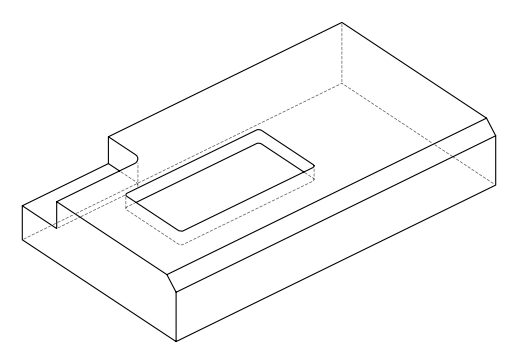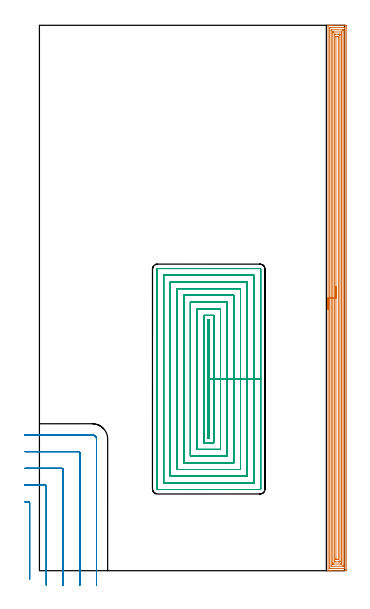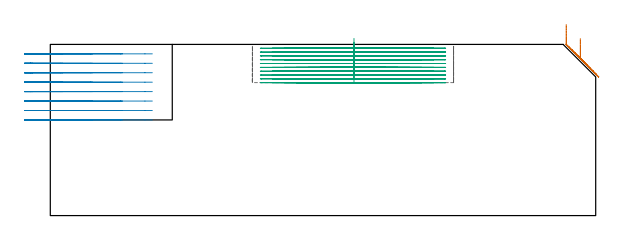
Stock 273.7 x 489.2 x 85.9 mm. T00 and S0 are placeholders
(PLAN: 3 operations, 2 tool changes, 108.3 min)
(1 AREA_MILL | FG_CHAMFER_SURFACE | UGT0205_001 | 23.79 min | 64976 mm3)
(2 MILL_CORNER_NOTCH_RECTANGULAR | CORNER_NOTCH_RECTANGULAR | UGT0201_094 | Follow Part, ap 5, ae 75% | 12.14 min | 304223 mm3)
(3 MILL_RECTANGULAR_POCKET | POCKET_RECTANGULAR_STRAIGHT | NXT0201_009 | Follow Part, ap 2, ae 75% | 72.32 min | 399538 mm3)
(TOOL UGT0205_001 | Chamfer Mill 20 x 3 x 45 deg. | D20 FL50 Z2)
(TOOL UGT0201_094 | End mill 20 mm | D20 FL38 Z4)
(TOOL NXT0201_009 | ENDMILL 8mm [2P460-0800-NA 1630] | D8 FL26 Z6)
(OP 1 AREA_MILL)
G17 G21 G94 G90
T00 M6
G54
G17 G0 G90 X258.9 Y234.6 S1061 M3
G43 Z95.9 H0
G94 G1 Y234.638 Z95.028 F250.
Y234.752 Z94.163
Y234.941 Z93.312
Y235.203 Z92.48
Y235.537 Z91.674
Y235.94 Z90.9
Y236.408 Z90.164
Y236.94 Z89.472
Y237.529 Z88.829
Y238.172 Z88.239
Y238.864 Z87.708
Y239.6 Z87.24
Y240.374 Z86.837
Y241.18 Z86.503
Y242.012 Z86.241
Y242.863 Z86.052
Y243.728 Z85.938
Y244.6 Z85.9
Y489.024
X258.899 Y489.196 Z85.892
X258.952 Y489.199 Z85.839
X259.357 Y489.2 Z85.443
X259.669 Z85.131
X260.37 Z84.425
X261.612 Z83.185
X262.152 Z82.643
X262.772 Z82.023
X274.35 Z70.447
X274.62 Y489.198 Z70.177
X275.192 Y489.192 Z69.606
X275.194 Y489.153 Z69.604
X275.199 Y488.577 Z69.601
X275.2 Y487.995 Z69.6
Y0.935
X275.199 Y0.623 Z69.601
X275.194 Y0.047 Z69.604
X275.192 Y0.008 Z69.606
X274.62 Y0. Z70.177
X262.152 Z82.643
X260.721 Z84.075
X260.37 Z84.425
X259.669 Z85.131
X259.356 Z85.443
X258.953 Z85.838
X258.899 Z85.891
X258.9 Y0.176 Z85.9
Y244.6
X260.314 Z84.486
X260.315 Y486.902 Z84.485
X260.318 Y487.015 Z84.482
X260.326 Y487.19 Z84.474
X260.37 Y487.193 Z84.43
X260.853 Y487.199 Z83.947
X272.839 Y487.2 Z71.961
X273.322 Y487.198 Z71.478
X273.73 Y487.19 Z71.07
X273.779 Y487.176 Z71.021
X273.784 Y486.959 Z71.016
X273.786 Y486.846 Z71.014
X273.785 Y2.298 Z71.015
X273.782 Y2.185 Z71.018
X273.774 Y2.01 Z71.026
X273.73 Y2.007 Z71.07
X273.247 Y2.001 Z71.553
X261.261 Y2. Z83.539
X260.777 Y2.002 Z84.023
X260.37 Y2.01 Z84.43
X260.321 Y2.024 Z84.479
X260.316 Y2.241 Z84.484
X260.315 Y2.354 Z84.485
X260.314 Y244.6 Z84.486
X261.728 Z83.072
X261.729 Y485.109 Z83.071
X261.731 Y485.161 Z83.069
X261.734 Y485.185 Z83.066
X261.736 Y485.19 Z83.064
X261.758 Y485.193 Z83.042
X261.956 Y485.199 Z82.844
X271.948 Z72.852
X272.145 Y485.196 Z72.655
X272.276 Y485.191 Z72.524
X272.365 Y485.186 Z72.435
X272.367 Y485.143 Z72.433
X272.369 Y485.002 Z72.431
X272.371 Y484.578 Z72.429
Y4.091
X272.369 Y4.039 Z72.431
X272.366 Y4.015 Z72.434
X272.364 Y4.01 Z72.436
X272.342 Y4.007 Z72.458
X272.144 Y4.001 Z72.656
X262.152 Z82.648
X261.955 Y4.004 Z82.845
X261.824 Y4.009 Z82.976
X261.735 Y4.014 Z83.065
X261.733 Y4.057 Z83.067
X261.731 Y4.198 Z83.069
X261.729 Y4.622 Z83.071
X261.728 Y244.6 Z83.072
X263.143 Z81.657
Y482.321
X263.145 Y483.112 Z81.655
X263.147 Y483.166 Z81.653
X263.149 Y483.187 Z81.651
X263.168 Y483.19 Z81.632
X263.276 Y483.195 Z81.524
X263.495 Y483.198 Z81.305
X263.933 Y483.2 Z80.867
X270.611 Y483.199 Z74.189
X270.825 Y483.196 Z73.975
X270.932 Y483.191 Z73.868
X270.951 Y483.189 Z73.849
X270.953 Y483.172 Z73.847
X270.955 Y483.132 Z73.845
X270.957 Y482.422 Z73.843
Y482.321
Y6.879
X270.955 Y6.088 Z73.845
X270.953 Y6.034 Z73.847
X270.951 Y6.013 Z73.849
X270.932 Y6.01 Z73.868
X270.824 Y6.005 Z73.976
X270.605 Y6.002 Z74.195
X270.167 Y6. Z74.633
X263.489 Y6.001 Z81.311
X263.275 Y6.004 Z81.525
X263.168 Y6.009 Z81.632
X263.149 Y6.011 Z81.651
X263.147 Y6.028 Z81.653
X263.145 Y6.068 Z81.655
X263.143 Y6.778 Z81.657
Y6.879
Y244.6
X264.557 Z80.243
Y480.801
X264.559 Y481.069 Z80.241
X264.561 Y481.145 Z80.239
X264.564 Y481.185 Z80.236
X264.576 Y481.19 Z80.224
X264.658 Y481.194 Z80.142
X264.823 Y481.198 Z79.977
X265.051 Y481.2 Z79.749
X265.714 Z79.086
X268.613 Z76.187
X269.277 Y481.199 Z75.523
X269.507 Y481.197 Z75.293
X269.535 Y481.19 Z75.265
X269.537 Y481.184 Z75.263
X269.54 Y481.163 Z75.26
X269.543 Y480.534 Z75.257
Y480.266
Y8.399
X269.541 Y8.131 Z75.259
X269.539 Y8.055 Z75.261
X269.536 Y8.015 Z75.264
X269.524 Y8.01 Z75.276
X269.442 Y8.006 Z75.358
X269.277 Y8.002 Z75.523
X269.049 Y8. Z75.751
X268.386 Z76.414
X265.487 Z79.313
X264.823 Y8.001 Z79.977
X264.593 Y8.003 Z80.207
X264.565 Y8.01 Z80.235
X264.563 Y8.016 Z80.237
X264.56 Y8.037 Z80.24
X264.557 Y8.666 Z80.243
Y8.933
Y244.6
X265.971 Z78.829
Y478.747
X265.972 Y479.064 Z78.828
X265.974 Y479.144 Z78.826
X265.978 Y479.18 Z78.822
X265.981 Y479.19 Z78.819
X266.003 Y479.192 Z78.797
X266.154 Y479.198 Z78.646
X267.495 Y479.199 Z77.305
X267.937 Y479.197 Z76.863
X268.095 Y479.19 Z76.705
X268.122 Y479.181 Z76.678
X268.124 Y479.127 Z76.676
X268.127 Y479.006 Z76.673
X268.128 Y478.747 Z76.672
X268.129 Y478.111 Z76.671
Y10.453
X268.128 Y10.136 Z76.672
X268.125 Y10.056 Z76.675
X268.122 Y10.019 Z76.678
X268.119 Y10.01 Z76.681
X268.097 Y10.008 Z76.703
X267.946 Y10.002 Z76.854
X266.605 Y10.001 Z78.195
X266.163 Y10.003 Z78.637
X266.005 Y10.01 Z78.795
X265.978 Y10.019 Z78.822
X265.976 Y10.073 Z78.824
X265.973 Y10.194 Z78.827
X265.972 Y10.453 Z78.828
X265.971 Y11.089 Z78.829
Y244.6
Y245.472 Z78.867
Y246.336 Z78.981
Y247.188 Z79.17
Y248.02 Z79.432
Y248.826 Z79.766
Y249.6 Z80.169
Y250.336 Z80.637
Y251.028 Z81.168
Y251.671 Z81.758
Y252.26 Z82.401
Y252.791 Z83.093
Y253.26 Z83.829
Y253.663 Z84.603
Y253.997 Z85.409
Y254.259 Z86.241
Y254.448 Z87.092
Y254.562 Z87.957
Y254.6 Z88.829
G0 Z95.9
M5
M2
(OP 2 MILL_CORNER_NOTCH_RECTANGULAR)
G17 G21 G94 G90
T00 M6
G54
G17 G0 G90 X-8.8 Y-7.75 S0 M3
G43 Z95.9 H0
Z81.162
G94 G1 Y-4.75 F250.
Y60.806 F500.
G3 X-9.794 Y61.8 R1.
G2 X-10. Y61.8 R60.
G1 X-13. F250.
G0 Z95.9
X6.2 Y-13.
Z81.162
G1 Y-10.
Y75.806 F500.
G3 X5.206 Y76.8 R1.
G1 X-10.
X-13. F250.
G0 Z95.9
X21.2 Y-13.
Z81.162
G1 Y-10.
Y90.806 F500.
G3 X20.206 Y91.8 R1.
G1 X-10.
X-13. F250.
G0 Z95.9
X36.2 Y-13.
Z81.162
G1 Y-10.
Y105.805 F500.
G3 X35.205 Y106.8 R1.
G1 X-10.
X-13. F250.
G0 Z95.9
X51.2 Y-13.
Z81.162
G1 Y-10.
Y118.1 F500.
G3 X47.5 Y121.8 R3.7
G1 X-10.
X-13. F250.
G0 Z95.9
X-8.8 Y-7.75
Z76.425
G1 Y-4.75
Y60.806 F500.
G3 X-9.794 Y61.8 R1.
G2 X-10. Y61.8 R60.
G1 X-13. F250.
G0 Z95.9
X6.2 Y-13.
Z76.425
G1 Y-10.
Y75.806 F500.
G3 X5.206 Y76.8 R1.
G1 X-10.
X-13. F250.
G0 Z95.9
X21.2 Y-13.
Z76.425
G1 Y-10.
Y90.806 F500.
G3 X20.206 Y91.8 R1.
G1 X-10.
X-13. F250.
G0 Z95.9
X36.2 Y-13.
Z76.425
G1 Y-10.
Y105.805 F500.
G3 X35.205 Y106.8 R1.
G1 X-10.
X-13. F250.
G0 Z95.9
X51.2 Y-13.
Z76.425
G1 Y-10.
Y118.1 F500.
G3 X47.5 Y121.8 R3.7
G1 X-10.
X-13. F250.
G0 Z95.9
X-8.8 Y-7.75
Z71.687
G1 Y-4.75
Y60.806 F500.
G3 X-9.794 Y61.8 R1.
G2 X-10. Y61.8 R60.
G1 X-13. F250.
G0 Z95.9
X6.2 Y-13.
Z71.687
G1 Y-10.
Y75.806 F500.
G3 X5.206 Y76.8 R1.
G1 X-10.
X-13. F250.
G0 Z95.9
X21.2 Y-13.
Z71.687
G1 Y-10.
Y90.806 F500.
G3 X20.206 Y91.8 R1.
G1 X-10.
X-13. F250.
G0 Z95.9
X36.2 Y-13.
Z71.687
G1 Y-10.
Y105.805 F500.
G3 X35.205 Y106.8 R1.
G1 X-10.
X-13. F250.
G0 Z95.9
X51.2 Y-13.
Z71.687
G1 Y-10.
Y118.1 F500.
G3 X47.5 Y121.8 R3.7
G1 X-10.
X-13. F250.
G0 Z95.9
X-8.8 Y-7.75
Z66.95
G1 Y-4.75
Y60.806 F500.
G3 X-9.794 Y61.8 R1.
G2 X-10. Y61.8 R60.
G1 X-13. F250.
G0 Z95.9
X6.2 Y-13.
Z66.95
G1 Y-10.
Y75.806 F500.
G3 X5.206 Y76.8 R1.
G1 X-10.
X-13. F250.
G0 Z95.9
X21.2 Y-13.
Z66.95
G1 Y-10.
Y90.806 F500.
G3 X20.206 Y91.8 R1.
G1 X-10.
X-13. F250.
G0 Z95.9
X36.2 Y-13.
Z66.95
G1 Y-10.
Y105.805 F500.
G3 X35.205 Y106.8 R1.
G1 X-10.
X-13. F250.
G0 Z95.9
X51.2 Y-13.
Z66.95
G1 Y-10.
Y118.1 F500.
G3 X47.5 Y121.8 R3.7
G1 X-10.
X-13. F250.
G0 Z95.9
X-8.8 Y-7.75
Z62.212
G1 Y-4.75
Y60.806 F500.
G3 X-9.794 Y61.8 R1.
G2 X-10. Y61.8 R60.
G1 X-13. F250.
G0 Z95.9
X6.2 Y-13.
Z62.212
G1 Y-10.
Y75.806 F500.
G3 X5.206 Y76.8 R1.
G1 X-10.
X-13. F250.
G0 Z95.9
X21.2 Y-13.
Z62.212
G1 Y-10.
Y90.806 F500.
G3 X20.206 Y91.8 R1.
G1 X-10.
X-13. F250.
G0 Z95.9
X36.2 Y-13.
Z62.212
G1 Y-10.
Y105.805 F500.
G3 X35.205 Y106.8 R1.
G1 X-10.
X-13. F250.
G0 Z95.9
X51.2 Y-13.
Z62.212
G1 Y-10.
Y118.1 F500.
G3 X47.5 Y121.8 R3.7
G1 X-10.
X-13. F250.
G0 Z95.9
X-8.8 Y-7.75
Z57.475
G1 Y-4.75
Y60.806 F500.
G3 X-9.794 Y61.8 R1.
G2 X-10. Y61.8 R60.
G1 X-13. F250.
G0 Z95.9
X6.2 Y-13.
Z57.475
G1 Y-10.
Y75.806 F500.
G3 X5.206 Y76.8 R1.
G1 X-10.
X-13. F250.
G0 Z95.9
X21.2 Y-13.
Z57.475
G1 Y-10.
Y90.806 F500.
G3 X20.206 Y91.8 R1.
G1 X-10.
X-13. F250.
G0 Z95.9
X36.2 Y-13.
Z57.475
G1 Y-10.
Y105.805 F500.
G3 X35.205 Y106.8 R1.
G1 X-10.
X-13. F250.
G0 Z95.9
X51.2 Y-13.
Z57.475
G1 Y-10.
Y118.1 F500.
G3 X47.5 Y121.8 R3.7
G1 X-10.
X-13. F250.
G0 Z95.9
X-8.8 Y-7.75
Z52.737
G1 Y-4.75
Y60.806 F500.
G3 X-9.794 Y61.8 R1.
G2 X-10. Y61.8 R60.
G1 X-13. F250.
G0 Z95.9
X6.2 Y-13.
Z52.737
G1 Y-10.
Y75.806 F500.
G3 X5.206 Y76.8 R1.
G1 X-10.
X-13. F250.
G0 Z95.9
X21.2 Y-13.
Z52.737
G1 Y-10.
Y90.806 F500.
G3 X20.206 Y91.8 R1.
G1 X-10.
X-13. F250.
G0 Z95.9
X36.2 Y-13.
Z52.737
G1 Y-10.
Y105.805 F500.
G3 X35.205 Y106.8 R1.
G1 X-10.
X-13. F250.
G0 Z95.9
X51.2 Y-13.
Z52.737
G1 Y-10.
Y118.1 F500.
G3 X47.5 Y121.8 R3.7
G1 X-10.
X-13. F250.
G0 Z95.9
X-8.8 Y-7.75
Z48.
G1 Y-4.75
Y60.806 F500.
G3 X-9.794 Y61.8 R1.
G2 X-10. Y61.8 R60.
G1 X-13. F250.
G0 Z95.9
X6.2 Y-13.
Z48.
G1 Y-10.
Y75.806 F500.
G3 X5.206 Y76.8 R1.
G1 X-10.
X-13. F250.
G0 Z95.9
X21.2 Y-13.
Z48.
G1 Y-10.
Y90.806 F500.
G3 X20.206 Y91.8 R1.
G1 X-10.
X-13. F250.
G0 Z95.9
X36.2 Y-13.
Z48.
G1 Y-10.
Y105.805 F500.
G3 X35.205 Y106.8 R1.
G1 X-10.
X-13. F250.
G0 Z95.9
X51.2 Y-13.
Z48.
G1 Y-10.
Y118.1 F500.
G3 X47.5 Y121.8 R3.7
G1 X-10.
X-13. F250.
G0 Z95.9
M5
M2
(OP 3 MILL_RECTANGULAR_POCKET)
G17 G21 G94 G90
T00 M6
G54
G17 G0 G90 X152.4 Y153.538 S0 M3
G43 Z95.9 H1
Z88.9
G94 G1 Y171.9 Z83.98 F250.
Y225. F500.
X151.4
Y118.8
X152.4
Y171.9
X156.4
Y229.
X147.4
Y114.8
X156.4
Y171.9
X162.4
Y235.
X141.4
Y108.8
X162.4
Y171.9
X168.4
Y241.
X135.4
Y102.8
X168.4
Y171.9
X174.4
Y247.
X129.4
Y96.8
X174.4
Y171.9
X180.4
Y253.
X123.4
Y90.8
X180.4
Y171.9
X186.4
Y259.
X117.4
Y84.8
X186.4
Y171.9
X192.4
Y265.
X111.4
Y78.8
X192.4
Y171.9
X198.4
Y270.5
G3 X197.9 Y271. R0.5
G1 X105.9
G3 X105.4 Y270.5 R0.5
G1 Y73.3
G3 X105.9 Y72.8 R0.5
G1 X197.9
G3 X198.4 Y73.3 R0.5
G1 Y171.9
Y172.9
G0 X152.4 Y153.538 Z86.98
G1 Y171.9 Z82.06 F250.
Y225. F500.
X151.4
Y118.8
X152.4
Y171.9
X156.4
Y229.
X147.4
Y114.8
X156.4
Y171.9
X162.4
Y235.
X141.4
Y108.8
X162.4
Y171.9
X168.4
Y241.
X135.4
Y102.8
X168.4
Y171.9
X174.4
Y247.
X129.4
Y96.8
X174.4
Y171.9
X180.4
Y253.
X123.4
Y90.8
X180.4
Y171.9
X186.4
Y259.
X117.4
Y84.8
X186.4
Y171.9
X192.4
Y265.
X111.4
Y78.8
X192.4
Y171.9
X198.4
Y270.5
G3 X197.9 Y271. R0.5
G1 X105.9
G3 X105.4 Y270.5 R0.5
G1 Y73.3
G3 X105.9 Y72.8 R0.5
G1 X197.9
G3 X198.4 Y73.3 R0.5
G1 Y171.9
Y172.9
G0 X152.4 Y153.538 Z85.06
G1 Y171.9 Z80.14 F250.
Y225. F500.
X151.4
Y118.8
X152.4
Y171.9
X156.4
Y229.
X147.4
Y114.8
X156.4
Y171.9
X162.4
Y235.
X141.4
Y108.8
X162.4
Y171.9
X168.4
Y241.
X135.4
Y102.8
X168.4
Y171.9
X174.4
Y247.
X129.4
Y96.8
X174.4
Y171.9
X180.4
Y253.
X123.4
Y90.8
X180.4
Y171.9
X186.4
Y259.
X117.4
Y84.8
X186.4
Y171.9
X192.4
Y265.
X111.4
Y78.8
X192.4
Y171.9
X198.4
Y270.5
G3 X197.9 Y271. R0.5
G1 X105.9
G3 X105.4 Y270.5 R0.5
G1 Y73.3
G3 X105.9 Y72.8 R0.5
G1 X197.9
G3 X198.4 Y73.3 R0.5
G1 Y171.9
Y172.9
G0 X152.4 Y153.538 Z83.14
G1 Y171.9 Z78.22 F250.
Y225. F500.
X151.4
Y118.8
X152.4
Y171.9
X156.4
Y229.
X147.4
Y114.8
X156.4
Y171.9
X162.4
Y235.
X141.4
Y108.8
X162.4
Y171.9
X168.4
Y241.
X135.4
Y102.8
X168.4
Y171.9
X174.4
Y247.
X129.4
Y96.8
X174.4
Y171.9
X180.4
Y253.
X123.4
Y90.8
X180.4
Y171.9
X186.4
Y259.
X117.4
Y84.8
X186.4
Y171.9
X192.4
Y265.
X111.4
Y78.8
X192.4
Y171.9
X198.4
Y270.5
G3 X197.9 Y271. R0.5
G1 X105.9
G3 X105.4 Y270.5 R0.5
G1 Y73.3
G3 X105.9 Y72.8 R0.5
G1 X197.9
G3 X198.4 Y73.3 R0.5
G1 Y171.9
Y172.9
G0 X152.4 Y153.538 Z81.22
G1 Y171.9 Z76.3 F250.
Y225. F500.
X151.4
Y118.8
X152.4
Y171.9
X156.4
Y229.
X147.4
Y114.8
X156.4
Y171.9
X162.4
Y235.
X141.4
Y108.8
X162.4
Y171.9
X168.4
Y241.
X135.4
Y102.8
X168.4
Y171.9
X174.4
Y247.
X129.4
Y96.8
X174.4
Y171.9
X180.4
Y253.
X123.4
Y90.8
X180.4
Y171.9
X186.4
Y259.
X117.4
Y84.8
X186.4
Y171.9
X192.4
Y265.
X111.4
Y78.8
X192.4
Y171.9
X198.4
Y270.5
G3 X197.9 Y271. R0.5
G1 X105.9
G3 X105.4 Y270.5 R0.5
G1 Y73.3
G3 X105.9 Y72.8 R0.5
G1 X197.9
G3 X198.4 Y73.3 R0.5
G1 Y171.9
Y172.9
G0 X152.4 Y153.538 Z79.3
G1 Y171.9 Z74.38 F250.
Y225. F500.
X151.4
Y118.8
X152.4
Y171.9
X156.4
Y229.
X147.4
Y114.8
X156.4
Y171.9
X162.4
Y235.
X141.4
Y108.8
X162.4
Y171.9
X168.4
Y241.
X135.4
Y102.8
X168.4
Y171.9
X174.4
Y247.
X129.4
Y96.8
X174.4
Y171.9
X180.4
Y253.
X123.4
Y90.8
X180.4
Y171.9
X186.4
Y259.
X117.4
Y84.8
X186.4
Y171.9
X192.4
Y265.
X111.4
Y78.8
X192.4
Y171.9
X198.4
Y270.5
G3 X197.9 Y271. R0.5
G1 X105.9
G3 X105.4 Y270.5 R0.5
G1 Y73.3
G3 X105.9 Y72.8 R0.5
G1 X197.9
G3 X198.4 Y73.3 R0.5
G1 Y171.9
Y172.9
G0 X152.4 Y153.538 Z77.38
G1 Y171.9 Z72.46 F250.
Y225. F500.
X151.4
Y118.8
X152.4
Y171.9
X156.4
Y229.
X147.4
Y114.8
X156.4
Y171.9
X162.4
Y235.
X141.4
Y108.8
X162.4
Y171.9
X168.4
Y241.
X135.4
Y102.8
X168.4
Y171.9
X174.4
Y247.
X129.4
Y96.8
X174.4
Y171.9
X180.4
Y253.
X123.4
Y90.8
X180.4
Y171.9
X186.4
Y259.
X117.4
Y84.8
X186.4
Y171.9
X192.4
Y265.
X111.4
Y78.8
X192.4
Y171.9
X198.4
Y270.5
G3 X197.9 Y271. R0.5
G1 X105.9
G3 X105.4 Y270.5 R0.5
G1 Y73.3
G3 X105.9 Y72.8 R0.5
G1 X197.9
G3 X198.4 Y73.3 R0.5
G1 Y171.9
Y172.9
G0 X152.4 Y153.538 Z75.46
G1 Y171.9 Z70.54 F250.
Y225. F500.
X151.4
Y118.8
X152.4
Y171.9
X156.4
Y229.
X147.4
Y114.8
X156.4
Y171.9
X162.4
Y235.
X141.4
Y108.8
X162.4
Y171.9
X168.4
Y241.
X135.4
Y102.8
X168.4
Y171.9
X174.4
Y247.
X129.4
Y96.8
X174.4
Y171.9
X180.4
Y253.
X123.4
Y90.8
X180.4
Y171.9
X186.4
Y259.
X117.4
Y84.8
X186.4
Y171.9
X192.4
Y265.
X111.4
Y78.8
X192.4
Y171.9
X198.4
Y270.5
G3 X197.9 Y271. R0.5
G1 X105.9
G3 X105.4 Y270.5 R0.5
G1 Y73.3
G3 X105.9 Y72.8 R0.5
G1 X197.9
G3 X198.4 Y73.3 R0.5
G1 Y171.9
Y172.9
G0 X152.4 Y153.538 Z73.54
G1 Y171.9 Z68.62 F250.
Y225. F500.
X151.4
Y118.8
X152.4
Y171.9
X156.4
Y229.
X147.4
Y114.8
X156.4
Y171.9
X162.4
Y235.
X141.4
Y108.8
X162.4
Y171.9
X168.4
Y241.
X135.4
Y102.8
X168.4
Y171.9
X174.4
Y247.
X129.4
Y96.8
X174.4
Y171.9
X180.4
Y253.
X123.4
Y90.8
X180.4
Y171.9
X186.4
Y259.
X117.4
Y84.8
X186.4
Y171.9
X192.4
Y265.
X111.4
Y78.8
X192.4
Y171.9
X198.4
Y270.5
G3 X197.9 Y271. R0.5
G1 X105.9
G3 X105.4 Y270.5 R0.5
G1 Y73.3
G3 X105.9 Y72.8 R0.5
G1 X197.9
G3 X198.4 Y73.3 R0.5
G1 Y171.9
Y172.9
G0 X152.4 Y153.538 Z71.62
G1 Y171.9 Z66.7 F250.
Y225. F500.
X151.4
Y118.8
X152.4
Y171.9
X156.4
Y229.
X147.4
Y114.8
X156.4
Y171.9
X162.4
Y235.
X141.4
Y108.8
X162.4
Y171.9
X168.4
Y241.
X135.4
Y102.8
X168.4
Y171.9
X174.4
Y247.
X129.4
Y96.8
X174.4
Y171.9
X180.4
Y253.
X123.4
Y90.8
X180.4
Y171.9
X186.4
Y259.
X117.4
Y84.8
X186.4
Y171.9
X192.4
Y265.
X111.4
Y78.8
X192.4
Y171.9
X198.4
Y270.5
G3 X197.9 Y271. R0.5
G1 X105.9
G3 X105.4 Y270.5 R0.5
G1 Y73.3
G3 X105.9 Y72.8 R0.5
G1 X197.9
G3 X198.4 Y73.3 R0.5
G1 Y171.9
Y172.9
G0 Z95.9
M5
M2
